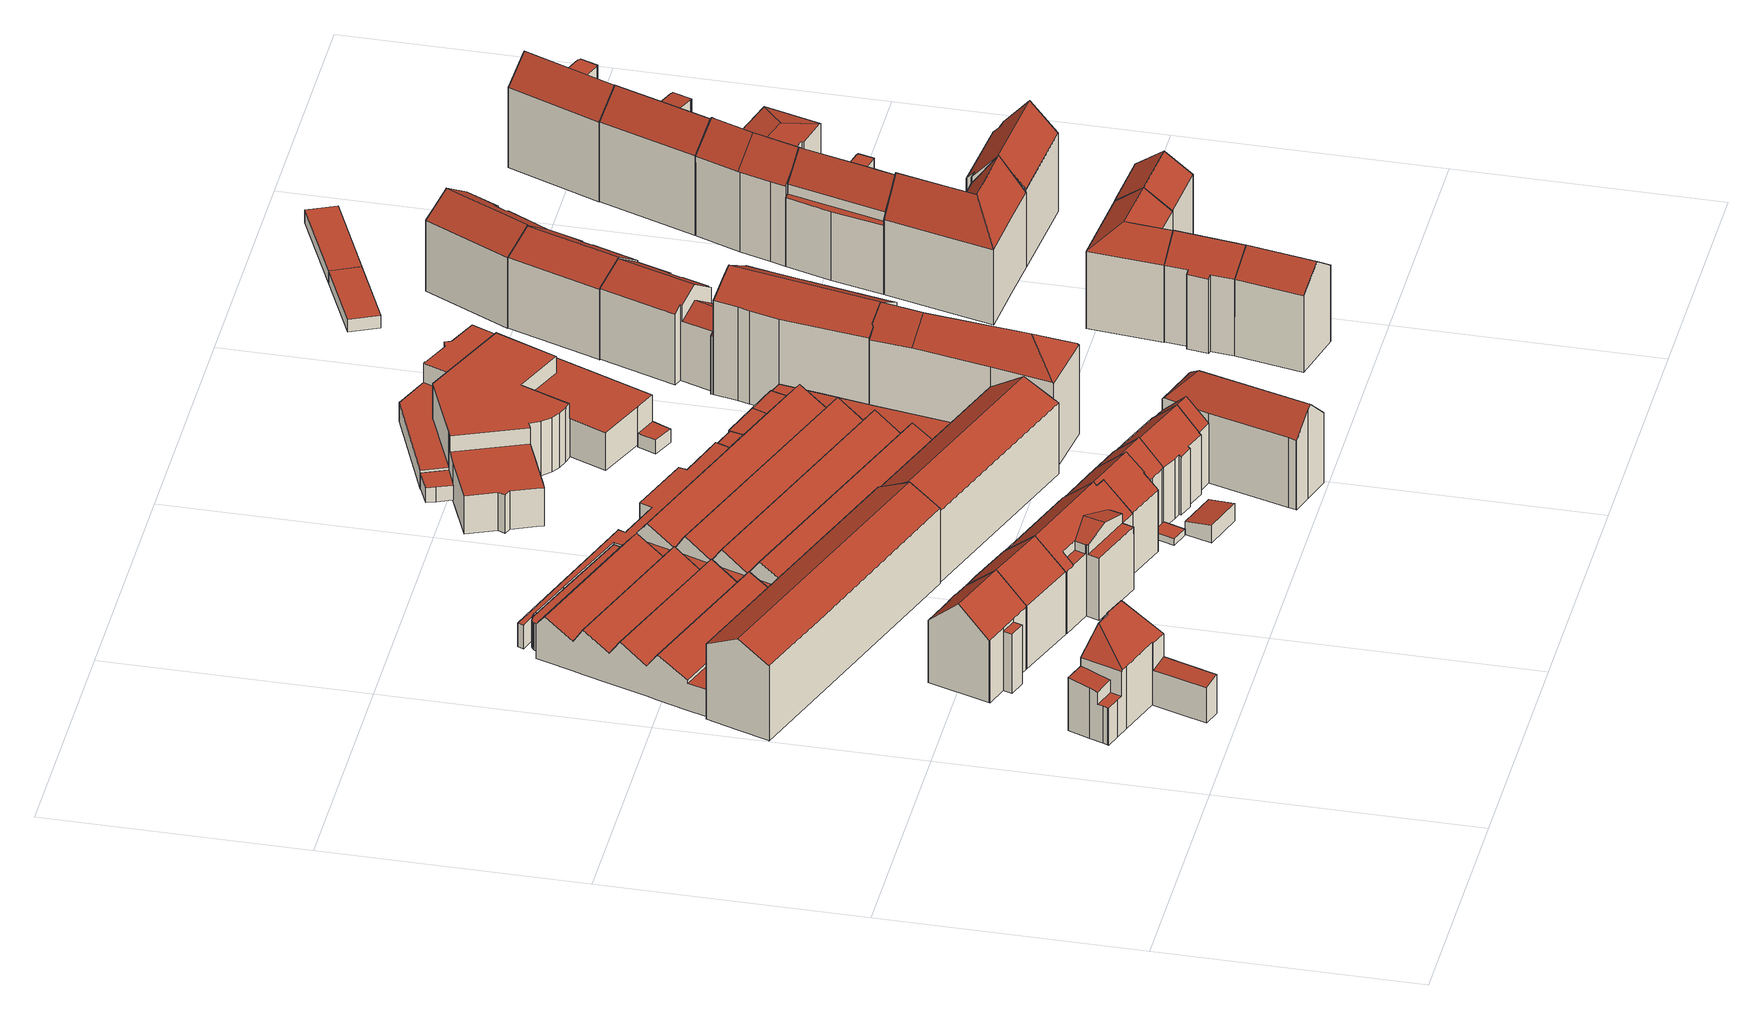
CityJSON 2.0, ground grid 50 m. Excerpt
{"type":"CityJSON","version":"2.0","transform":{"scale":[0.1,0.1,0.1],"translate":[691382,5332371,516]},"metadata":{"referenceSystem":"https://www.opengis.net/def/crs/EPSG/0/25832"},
"CityObjects":{
"building1":{"type":"Building","attributes":{"Gemeindeschluessel":"09162000","HoeheDach":"534.597","HoeheGrund":"517.460","Methode":"2000","NiedrigsteTraufeDesGebaeudes":"524.888","Geometrietyp2DReferenz":"3000","function":"31001_1000","roofType":"2100","measuredHeight":17.14,"storeysAboveGround":4},"geometry":[{"type":"MultiSurface","lod":"2","boundaries":[[[0,1,2,3,4,5]],[[6,7,8,9,5,4]],[[10,11,12,13,14]],[[15,16,17,18]],[[19,20,21,3,2,22,23]],[[0,5,9,24]],[[10,14,7,6,21,20]],[[25,26,27,28]],[[24,9,8,29]],[[18,17,30,31]],[[21,6,4,3]],[[32,33,34,35]],[[25,28,36,37,38,39,40,41,1,0,24,29,42,43,44,15,18,31,45]],[[43,46,47,44]],[[37,36,28,27,35,34,48]],[[46,43,42,13,12]],[[39,38,49,11,10,20,19]],[[39,19,23,40]],[[49,48,34,33,50,30,17,16,47,46,12,11]],[[25,45,50,33,32,26]],[[42,29,8,7,14,13]],[[49,38,37,48]],[[31,30,50,45]],[[40,23,22,41]],[[44,47,16,15]],[[27,26,32,35]],[[41,22,2,1]]],"semantics":{"surfaces":[{"type":"WallSurface"},{"type":"RoofSurface"},{"type":"GroundSurface"}],"values":[0,1,1,0,1,0,0,0,0,0,0,0,2,0,0,0,0,0,1,0,0,0,0,0,0,1,0]}}]},
"building2":{"type":"Building","attributes":{"Gemeindeschluessel":"09162000","HoeheDach":"535.830","HoeheGrund":"517.130","Methode":"2000","NiedrigsteTraufeDesGebaeudes":"529.630","Geometrietyp2DReferenz":"3000","function":"31001_1000","roofType":"3100","measuredHeight":18.7,"storeysAboveGround":4},"geometry":[{"type":"MultiSurface","lod":"2","boundaries":[[[51,52,53,54,55,56,57,58,59,60]],[[61,58,57,62]],[[63,64,65,51,60,66,67,68]],[[67,69,70,71,68]],[[72,53,52,73]],[[74,65,64,75]],[[76,77,66,60,59]],[[69,67,66,77]],[[78,79,80,81]],[[82,56,55,83]],[[84,54,53,72]],[[62,57,56,82]],[[74,73,52,51,65]],[[76,59,58,61]],[[74,75,85,78,81,70,69,77,76,61,62,82,83,84,72,73]],[[86,63,68,71]],[[83,55,54,84]],[[63,86,85,75,64]],[[79,86,71,80]],[[81,80,71,70]],[[85,86,79,78]]],"semantics":{"surfaces":[{"type":"RoofSurface"},{"type":"WallSurface"},{"type":"GroundSurface"}],"values":[0,1,0,1,1,1,1,1,1,1,1,1,1,1,2,1,1,1,0,1,1]}}]},
"building3":{"type":"Building","attributes":{"Gemeindeschluessel":"09162000","HoeheDach":"536.218","HoeheGrund":"517.050","Methode":"1000","NiedrigsteTraufeDesGebaeudes":"532.803","Geometrietyp2DReferenz":"3000","function":"31001_9998","roofType":"3100","measuredHeight":19.17,"storeysAboveGround":4},"geometry":[{"type":"MultiSurface","lod":"2","boundaries":[[[87,88,89,90]],[[91,89,88,92]],[[93,94,95,96,97,98,91,92]],[[99,100,90,89,91,98,97,96]],[[101,102,87,90,100,99]],[[102,94,93,92,88,87]],[[95,94,102,101,99,96]]],"semantics":{"surfaces":[{"type":"RoofSurface"},{"type":"WallSurface"},{"type":"GroundSurface"}],"values":[0,1,2,1,0,1,1]}}]},
"building4":{"type":"Building","attributes":{"Gemeindeschluessel":"09162000","HoeheDach":"535.800","HoeheGrund":"517.122","Methode":"2000","NiedrigsteTraufeDesGebaeudes":"530.258","Geometrietyp2DReferenz":"3000","function":"31001_1000","roofType":"3100","measuredHeight":18.68,"storeysAboveGround":4},"geometry":[{"type":"MultiSurface","lod":"2","boundaries":[[[103,104,105,106]],[[73,107,108,51,109]],[[110,111,65,74]],[[104,112,110,74,107,73,113,114,105]],[[112,115,111,110]],[[74,65,108,107]],[[73,109,116,113]],[[113,116,117,114]],[[111,115,118,51,108,65]],[[112,104,103,118,115]],[[106,117,116,109,51,118,103]],[[106,105,114,117]]],"semantics":{"surfaces":[{"type":"WallSurface"},{"type":"GroundSurface"},{"type":"RoofSurface"}],"values":[0,0,0,1,0,0,0,0,2,0,2,0]}}]},
"building5":{"type":"Building","attributes":{"Gemeindeschluessel":"09162000","HoeheDach":"535.800","HoeheGrund":"517.190","Methode":"2000","NiedrigsteTraufeDesGebaeudes":"530.017","Geometrietyp2DReferenz":"3000","function":"31001_1000","roofType":"3100","measuredHeight":18.61,"storeysAboveGround":5},"geometry":[{"type":"MultiSurface","lod":"2","boundaries":[[[119,120,121,122,123]],[[124,125,126,127,128,129]],[[130,118,131,132,133,134,135,122,136,137,138,139,140,141,142,143]],[[120,137,136,121]],[[144,145,131,118,146]],[[139,147,140]],[[135,123,122]],[[148,149,150,151,119,123,135,134]],[[125,152,141,140,147,126]],[[153,154,152,125,124,155,156,149,148,157,158,145,144,159,160]],[[161,127,126,147,139,138]],[[159,162,163,160]],[[129,128,164,165]],[[121,136,122]],[[153,143,142,154]],[[130,163,162,146,118]],[[119,151,137,120]],[[153,160,163,130,143]],[[149,156,165,164,166,150]],[[158,132,131,145]],[[161,138,137,151,150,166]],[[164,128,127,161,166]],[[157,133,132,158]],[[154,142,141,152]],[[129,165,156,155,124]],[[144,146,162,159]],[[148,134,133,157]]],"semantics":{"surfaces":[{"type":"RoofSurface"},{"type":"WallSurface"},{"type":"GroundSurface"}],"values":[0,1,0,1,1,1,1,1,1,2,0,1,0,1,1,0,1,1,1,1,0,1,1,1,1,1,1]}}]},
"building6":{"type":"Building","attributes":{"Gemeindeschluessel":"09162000","HoeheDach":"527.050","HoeheGrund":"517.470","Methode":"2000","NiedrigsteTraufeDesGebaeudes":"523.190","Geometrietyp2DReferenz":"3000","function":"31001_9998","roofType":"1000","measuredHeight":9.58,"storeysAboveGround":1},"geometry":[{"type":"MultiSurface","lod":"2","boundaries":[[[167,168,169,170]],[[171,172,173,174]],[[175,176,177,178]],[[179,180,181,182,183]],[[184,185,186,187,188,189]],[[172,190,191,173]],[[192,193,194,195]],[[196,197,198,199,200,201,202,203,204,205]],[[206,207,208,209,210,200,199]],[[211,212,213,214]],[[190,215,216,191]],[[217,218,219,220,185,184,189,221,222,223,224,225,226,227,228,229,230,231,232,233,234,235,192,195,236,237,238,239,240,241,242,243,244,245,246,208,207,206,247,248,249,250,167,170]],[[234,251,252,235]],[[241,240,239,253,254,255,256]],[[257,258,259,260,261,262,263,264,265,266,267,176,175,268,212,211,269,270]],[[174,173,191,216,271,272,183,182,181,205,204,203,273,274,275,276,277,278,279,280,281,282,283,284]],[[285,286,287,288,289,214,213,290,178,177,291,230,229,228,227,226,225,224,223,222,221]],[[235,252,193,192]],[[292,293,168,167,250,249]],[[294,295,255,254]],[[296,295,294,297,233,232,231]],[[202,201,298,299,246,245,244]],[[185,220,219,300,301,186]],[[302,171,174,284]],[[219,218,217,170,169,303,304,300]],[[269,211,214,289]],[[305,179,183,272]],[[230,291,296,231]],[[215,305,272,271,216]],[[189,188,285,221]],[[195,194,306,236]],[[176,267,256,255,295,296,291,177]],[[268,175,178,290]],[[238,307,253,239]],[[246,299,209,208]],[[197,308,292,249,248,247,198]],[[236,306,309,237]],[[257,270,288,287]],[[270,269,289,288]],[[298,201,200,210]],[[206,199,198,247]],[[237,309,307,238]],[[171,302,310,311,312,313,314,315,316,308,197,196,180,179,305,215,190,172]],[[180,196,205,181]],[[267,266,273,203,202,244,243,242,241,256]],[[212,268,290,213]],[[233,297,251,234]],[[188,187,186,301,300,304,303,169,168,293,292,308,316,315,314,313,312,311,310,302,284,283,282,281,280,279,278,277,276,275,274,273,266,265,264,263,262,261,260,259,258,286,285]],[[258,257,287,286]],[[210,209,299,298]],[[254,253,307,309,306,194,193,252,251,297,294]]],"semantics":{"surfaces":[{"type":"WallSurface"},{"type":"RoofSurface"},{"type":"GroundSurface"}],"values":[0,1,1,1,0,1,0,1,0,1,1,2,0,0,0,0,0,0,0,0,0,0,0,0,0,1,1,0,1,0,0,1,1,0,0,0,0,1,1,0,0,0,0,1,0,1,0,1,0,1,1]}}]},
"building7":{"type":"Building","attributes":{"Gemeindeschluessel":"09162000","HoeheDach":"523.565","HoeheGrund":"518.590","Methode":"1000","NiedrigsteTraufeDesGebaeudes":"523.565","Geometrietyp2DReferenz":"3000","function":"51009_1610","roofType":"1000","measuredHeight":4.97},"geometry":[{"type":"MultiSurface","lod":"2","boundaries":[[[317,318,319,320]],[[321,322,323,324]],[[325,326,327,328,329,330]],[[327,326,322,321]],[[331,332,333,334]],[[335,336,337,338]],[[334,333,330,329]],[[339,340,341,342]],[[343,344,345,346]],[[347,348,349,350,351,352]],[[353,354,344,343]],[[342,341,355,356]],[[357,358,359,360,347,352]],[[350,349,354,353]],[[361,362,363,364]],[[338,337,362,361]],[[358,365,320,319,366,359]],[[356,355,332,331]],[[364,363,340,339]],[[365,358,357,352,351,350,353,343,346,335,338,361,364,339,342,356,331,334,329,328,327,321,324,317,320]],[[324,323,318,317]],[[337,336,345,344,354,349,348,347,360,359,366,319,318,323,322,326,325,330,333,332,355,341,340,363,362]],[[346,345,336,335]]],"semantics":{"surfaces":[{"type":"WallSurface"},{"type":"GroundSurface"},{"type":"RoofSurface"}],"values":[0,0,0,0,0,0,0,0,0,0,0,0,0,0,0,0,0,0,0,1,0,2,0]}}]},
"building8":{"type":"Building","attributes":{"Gemeindeschluessel":"09162000","HoeheDach":"535.835","HoeheGrund":"517.200","Methode":"2000","NiedrigsteTraufeDesGebaeudes":"529.980","Geometrietyp2DReferenz":"3000","function":"31001_1000","roofType":"3100","measuredHeight":18.64,"storeysAboveGround":5},"geometry":[{"type":"MultiSurface","lod":"2","boundaries":[[[367,368,369,370,371,372,373,374]],[[375,376,377,372,371]],[[378,370,369,379]],[[372,377,380,381,382,373]],[[383,384,385,386,130,387,388,389]],[[375,378,379,390,391,392,152,154,153,160,393,394,376]],[[391,384,383,392]],[[393,381,380,394]],[[382,395,130,386,374]],[[152,389,388,154]],[[393,160,395,382,381]],[[382,374,373]],[[154,388,387,153]],[[392,383,389,152]],[[379,369,368,390]],[[391,390,368,367,385,384]],[[160,153,387,130,395]],[[367,374,386,385]],[[375,371,370,378]],[[394,380,377,376]]],"semantics":{"surfaces":[{"type":"RoofSurface"},{"type":"WallSurface"},{"type":"GroundSurface"}],"values":[0,1,1,0,0,2,1,1,0,1,1,1,1,1,1,1,1,1,1,1]}}]},
"building9":{"type":"Building","attributes":{"Gemeindeschluessel":"09162000","HoeheDach":"518.565","HoeheGrund":"517.292","Methode":"2000","NiedrigsteTraufeDesGebaeudes":"518.565","Geometrietyp2DReferenz":"3000","function":"51009_1610","roofType":"1000","measuredHeight":1.27},"geometry":[{"type":"MultiSurface","lod":"2","boundaries":[[[396,397,398,399]],[[400,401,402,403]],[[399,398,404,405]],[[405,404,401,400]],[[402,401,404,398,397]],[[403,402,397,396]],[[396,399,405,400,403]]],"semantics":{"surfaces":[{"type":"WallSurface"},{"type":"RoofSurface"},{"type":"GroundSurface"}],"values":[0,0,0,0,1,0,2]}}]},
"building10":{"type":"Building","attributes":{"Gemeindeschluessel":"09162000","HoeheDach":"521.097","HoeheGrund":"517.430","Methode":"1000","NiedrigsteTraufeDesGebaeudes":"520.151","Geometrietyp2DReferenz":"3000","function":"31001_2000","roofType":"2100","measuredHeight":3.67},"geometry":[{"type":"MultiSurface","lod":"2","boundaries":[[[406,407,408,409]],[[410,411,409,408]],[[410,408,407,412]],[[411,410,412,413]],[[413,412,407,406]],[[409,411,413,406]]],"semantics":{"surfaces":[{"type":"WallSurface"},{"type":"RoofSurface"},{"type":"GroundSurface"}],"values":[0,0,1,0,0,2]}}]},
"building11":{"type":"Building","attributes":{"Gemeindeschluessel":"09162000","HoeheDach":"536.300","HoeheGrund":"517.245","Methode":"2000","NiedrigsteTraufeDesGebaeudes":"532.331","Geometrietyp2DReferenz":"3000","function":"31001_9998","roofType":"3100","measuredHeight":19.05,"storeysAboveGround":4},"geometry":[{"type":"MultiSurface","lod":"2","boundaries":[[[414,415,416,417]],[[418,419,417,416,420]],[[421,419,418,422]],[[423,424,414,417,419,421]],[[422,418,420,425]],[[425,420,416,415,426]],[[425,426,424,423,421,422]],[[426,415,414,424]]],"semantics":{"surfaces":[{"type":"RoofSurface"},{"type":"WallSurface"},{"type":"GroundSurface"}],"values":[0,0,1,1,1,1,2,1]}}]},
"building12":{"type":"Building","attributes":{"Gemeindeschluessel":"09162000","HoeheDach":"534.387","HoeheGrund":"517.210","Methode":"2000","NiedrigsteTraufeDesGebaeudes":"529.377","Geometrietyp2DReferenz":"3000","function":"31001_1000","roofType":"3100","measuredHeight":17.18,"storeysAboveGround":4},"geometry":[{"type":"MultiSurface","lod":"2","boundaries":[[[427,428,429,375]],[[430,431,432,433]],[[434,435,436,437]],[[438,439,440,441]],[[442,440,439,443,444]],[[445,446,431,430]],[[376,375,429,444,443]],[[446,445,437,436]],[[433,432,428,427]],[[447,448,435,434]],[[447,434,437,445,430,433,427,375,376,438,441]],[[376,443,439,438]],[[446,436,435,448,442,444,429,428,432,431]],[[447,441,440,442,448]]],"semantics":{"surfaces":[{"type":"WallSurface"},{"type":"RoofSurface"},{"type":"GroundSurface"}],"values":[0,0,0,0,1,0,0,0,0,0,2,0,1,0]}}]},
"building13":{"type":"Building","attributes":{"Gemeindeschluessel":"09162000","HoeheDach":"534.300","HoeheGrund":"517.371","Methode":"2000","NiedrigsteTraufeDesGebaeudes":"529.553","Geometrietyp2DReferenz":"3000","function":"31001_9998","roofType":"3100","measuredHeight":16.93,"storeysAboveGround":4},"geometry":[{"type":"MultiSurface","lod":"2","boundaries":[[[449,450,451,452]],[[452,453,454,455,456,457,458,449]],[[452,451,459,460,453]],[[461,462,463,464,465,460,459]],[[450,466,461,459,451]],[[457,462,461,466,458]],[[455,464,463,456]],[[458,466,450,449]],[[454,465,464,455]],[[456,463,462,457]],[[453,460,465,454]]],"semantics":{"surfaces":[{"type":"WallSurface"},{"type":"GroundSurface"},{"type":"RoofSurface"}],"values":[0,1,0,2,2,0,0,0,0,0,0]}}]},
"building14":{"type":"Building","attributes":{"Gemeindeschluessel":"09162000","HoeheDach":"536.930","HoeheGrund":"517.429","Methode":"2000","NiedrigsteTraufeDesGebaeudes":"532.041","Geometrietyp2DReferenz":"3000","function":"31001_9998","roofType":"3200","measuredHeight":19.5,"storeysAboveGround":5},"geometry":[{"type":"MultiSurface","lod":"2","boundaries":[[[467,468,469,470]],[[471,472,473,474]],[[455,456,475,476,477]],[[478,479,480,449]],[[458,481,482,457]],[[470,469,483,484]],[[485,484,483,486,487]],[[457,482,475,456]],[[488,489,479,478]],[[490,467,470,484,485,491,488,478,449,458,457,456,455,471,474]],[[485,487,492,491]],[[490,474,473,493,494]],[[495,493,473,472,477,476]],[[483,469,468,494,493,495,486]],[[449,480,481,458]],[[490,494,468,467]],[[487,486,495,476,475,482,481,480,479,489,492]],[[491,492,489,488]],[[455,477,472,471]]],"semantics":{"surfaces":[{"type":"WallSurface"},{"type":"GroundSurface"},{"type":"RoofSurface"}],"values":[0,0,0,0,0,0,0,0,0,1,0,0,2,2,0,0,2,0,0]}}]},
"building15":{"type":"Building","attributes":{"Gemeindeschluessel":"09162000","HoeheDach":"521.832","HoeheGrund":"518.670","Methode":"1000","NiedrigsteTraufeDesGebaeudes":"521.832","Geometrietyp2DReferenz":"3000","function":"51009_1610","roofType":"1000","measuredHeight":3.16},"geometry":[{"type":"MultiSurface","lod":"2","boundaries":[[[496,497,498,499,500]],[[501,497,496,502]],[[502,496,500,503]],[[504,499,498,505]],[[505,498,497,501]],[[503,504,505,501,502]],[[503,500,499,504]]],"semantics":{"surfaces":[{"type":"RoofSurface"},{"type":"WallSurface"},{"type":"GroundSurface"}],"values":[0,1,1,1,1,2,1]}}]},
"building16":{"type":"Building","attributes":{"Gemeindeschluessel":"09162000","HoeheDach":"523.498","HoeheGrund":"517.980","Methode":"1000","NiedrigsteTraufeDesGebaeudes":"523.498","Geometrietyp2DReferenz":"3000","function":"51009_1610","roofType":"1000","measuredHeight":5.52},"geometry":[{"type":"MultiSurface","lod":"2","boundaries":[[[506,507,508,509]],[[508,510,209,511,512,509]],[[513,514,515,516,517,518]],[[506,509,512,511,517,516,515]],[[507,514,513,518,209,510,508]],[[511,209,518,517]],[[515,514,507,506]]],"semantics":{"surfaces":[{"type":"WallSurface"},{"type":"GroundSurface"},{"type":"RoofSurface"}],"values":[0,0,0,1,2,0,0]}}]},
"building17":{"type":"Building","attributes":{"Gemeindeschluessel":"09162000","HoeheDach":"529.910","HoeheGrund":"518.400","Methode":"2000","NiedrigsteTraufeDesGebaeudes":"522.300","Geometrietyp2DReferenz":"3000","function":"31001_2000","roofType":"1000","measuredHeight":11.51,"storeysAboveGround":3},"geometry":[{"type":"MultiSurface","lod":"2","boundaries":[[[519,520,521,522,523,524,525,526,527,528,529,530,531,532,533,534,535,536,537]],[[538,539,540,541]],[[542,543,544,545,546,547,548]],[[549,550,551,552]],[[553,554,555,556,557,558]],[[559,527,526,560]],[[561,530,529,562]],[[563,564,531,530,561,565,566]],[[567,520,519,568]],[[569,525,524,570]],[[554,571,572,552,551,573,574,575,555]],[[576,577,542,548]],[[567,578,579,580,523,522,521,520]],[[532,581,582,533]],[[583,584,550,549]],[[568,519,537,585]],[[586,587,588,589]],[[579,578,567,568,585,590,591,586,589,592,583,549,552,572,571,554,553,558,593,594,576,548,547,546,538,541,595,596,597,559,560,569,570,580]],[[598,599,557,556,555,575,574,543,542,577]],[[574,573,544,543]],[[593,599,598,594]],[[558,557,599,593]],[[591,590,536,535,600,587,586]],[[535,534,533,582,601,600]],[[570,524,523,580]],[[602,545,566,565]],[[594,598,577,576]],[[560,526,525,569]],[[585,537,536,590]],[[531,564,581,532]],[[602,565,561,562,603,540,539]],[[597,528,527,559]],[[592,589,588,604,584,583]],[[573,551,550,584,604,588,587,600,601,582,581,564,563,566,545,544]],[[546,545,602,539,538]],[[603,562,529,528,597,596,595,541,540]]],"semantics":{"surfaces":[{"type":"RoofSurface"},{"type":"WallSurface"},{"type":"GroundSurface"}],"values":[0,1,1,1,1,1,1,1,1,1,1,1,1,1,1,1,1,2,0,1,1,1,1,1,1,1,1,1,1,1,0,1,1,0,1,1]}}]},
"building18":{"type":"Building","attributes":{"Gemeindeschluessel":"09162000","HoeheDach":"541.200","HoeheGrund":"517.321","Methode":"2000","NiedrigsteTraufeDesGebaeudes":"536.139","Geometrietyp2DReferenz":"3000","function":"31001_9998","roofType":"3200","measuredHeight":23.88,"storeysAboveGround":5},"geometry":[{"type":"MultiSurface","lod":"2","boundaries":[[[605,606,607,608,609,610]],[[611,612,613,614]],[[615,616,617,610,609]],[[618,614,613,619,617,616]],[[611,620,621,622,612]],[[623,624,625,626,606,605]],[[622,621,623,605,627]],[[615,609,608,628]],[[619,627,605,610,617]],[[629,626,625,630]],[[630,625,624,631]],[[620,611,614,618,616,615,628,632,629,630,631]],[[628,608,607,632]],[[620,631,624,623,621]],[[612,622,627,619,613]],[[629,632,607,606,626]]],"semantics":{"surfaces":[{"type":"RoofSurface"},{"type":"WallSurface"},{"type":"GroundSurface"}],"values":[0,1,1,1,1,0,0,1,0,1,1,2,1,1,0,1]}}]},
"building19":{"type":"Building","attributes":{"Gemeindeschluessel":"09162000","HoeheDach":"520.864","HoeheGrund":"518.030","Methode":"1000","NiedrigsteTraufeDesGebaeudes":"520.864","Geometrietyp2DReferenz":"3000","function":"51009_1610","roofType":"1000","measuredHeight":2.83},"geometry":[{"type":"MultiSurface","lod":"2","boundaries":[[[633,634,635,636]],[[637,638,634,633]],[[634,638,639,640,635]],[[633,636,641,642,637]],[[635,640,639,642,641,636]],[[638,637,642,639]]],"semantics":{"surfaces":[{"type":"WallSurface"},{"type":"RoofSurface"},{"type":"GroundSurface"}],"values":[0,0,1,2,0,0]}}]},
"building20":{"type":"Building","attributes":{"Gemeindeschluessel":"09162000","HoeheDach":"523.487","HoeheGrund":"517.590","Methode":"1000","NiedrigsteTraufeDesGebaeudes":"523.487","Geometrietyp2DReferenz":"3000","function":"31001_9998","roofType":"1000","measuredHeight":5.9},"geometry":[{"type":"MultiSurface","lod":"2","boundaries":[[[643,514,644,645]],[[645,644,646,647]],[[647,646,507,648]],[[648,643,645,647]],[[646,644,514,507]],[[648,507,514,643]]],"semantics":{"surfaces":[{"type":"WallSurface"},{"type":"GroundSurface"},{"type":"RoofSurface"}],"values":[0,0,0,1,2,0]}}]},
"building21":{"type":"Building","attributes":{"Gemeindeschluessel":"09162000","HoeheDach":"540.981","HoeheGrund":"517.260","Methode":"1000","NiedrigsteTraufeDesGebaeudes":"536.750","Geometrietyp2DReferenz":"3000","function":"31001_9998","roofType":"3100","measuredHeight":23.72,"storeysAboveGround":5},"geometry":[{"type":"MultiSurface","lod":"2","boundaries":[[[649,650,651,652,653,654]],[[655,656,657,658]],[[659,660,656,655]],[[651,650,661,662]],[[663,664,665,666,662,661]],[[667,668,669,670,671,615]],[[672,673,674,630,629,675,676,628,615,671,670,659,655,658,653,652,651,662,666,665]],[[626,677,678,679,680,664,663,661,650,649,681]],[[628,676,682,683]],[[670,669,660,659]],[[665,664,680,672]],[[630,677,626,629]],[[658,657,654,653]],[[675,629,626,681,682,676]],[[683,682,681,649,654,657,656,660,669,668,667]],[[674,678,677,630]],[[628,683,667,615]],[[674,673,672,680,679,678]]],"semantics":{"surfaces":[{"type":"WallSurface"},{"type":"GroundSurface"},{"type":"RoofSurface"}],"values":[0,0,0,0,0,0,1,2,0,0,0,0,0,0,2,0,0,0]}}]},
"building22":{"type":"Building","attributes":{"Gemeindeschluessel":"09162000","HoeheDach":"537.696","HoeheGrund":"517.480","Methode":"1000","NiedrigsteTraufeDesGebaeudes":"533.721","Geometrietyp2DReferenz":"3000","function":"31001_9998","roofType":"3100","measuredHeight":20.22,"storeysAboveGround":5},"geometry":[{"type":"MultiSurface","lod":"2","boundaries":[[[684,685,686,687]],[[688,689,690,691]],[[689,688,692,693]],[[694,695,686,685]],[[695,693,692,687,686]],[[684,691,690,694,685]],[[688,691,684,687,692]],[[694,690,689,693,695]]],"semantics":{"surfaces":[{"type":"WallSurface"},{"type":"RoofSurface"},{"type":"GroundSurface"}],"values":[0,0,0,1,0,0,2,1]}}]},
"building23":{"type":"Building","attributes":{"Gemeindeschluessel":"09162000","HoeheDach":"535.739","HoeheGrund":"517.280","Methode":"2000","NiedrigsteTraufeDesGebaeudes":"529.026","Geometrietyp2DReferenz":"3000","function":"31001_1000","roofType":"3100","measuredHeight":18.46,"storeysAboveGround":5},"geometry":[{"type":"MultiSurface","lod":"2","boundaries":[[[696,697,698,699,700,701,702,662,703,651,704,653,658,705,706,707,708,709,710,711,712,713,714]],[[709,715,716,710]],[[717,718,719,720,721,722]],[[711,723,724,712]],[[725,726,714,713,712,724]],[[696,727,728,697]],[[715,721,720,725,724,723,716]],[[710,716,723,711]],[[729,730,731,718,717,732,733]],[[699,734,735,700]],[[736,737,722,721,715,709,708,707,706]],[[714,726,727,696]],[[738,733,732,717,722,737,736,739,740]],[[703,662,731,730,729,651]],[[698,741,734,699]],[[719,742,735,734,741,728,727,726,725,720]],[[705,739,736,706]],[[700,735,742,701]],[[658,740,739,705]],[[718,731,662,702,701,742,719]],[[697,728,741,698]],[[653,738,740,658]],[[704,651,729,733,738,653]]],"semantics":{"surfaces":[{"type":"GroundSurface"},{"type":"WallSurface"},{"type":"RoofSurface"}],"values":[0,1,1,1,1,1,2,1,2,1,1,1,2,1,1,2,1,1,1,1,1,1,1]}}]},
"building24":{"type":"Building","attributes":{"Gemeindeschluessel":"09162000","HoeheDach":"537.657","HoeheGrund":"517.470","Methode":"2000","NiedrigsteTraufeDesGebaeudes":"533.162","Geometrietyp2DReferenz":"3000","function":"31001_9998","roofType":"3100","measuredHeight":20.19,"storeysAboveGround":5},"geometry":[{"type":"MultiSurface","lod":"2","boundaries":[[[743,744,745,746]],[[747,748,749,750]],[[744,743,750,749]],[[687,686,751,752]],[[753,754,755,756]],[[748,747,752,751]],[[754,692,687,752,747,750,743,746,757,755]],[[757,758,756,755]],[[748,751,686,759,760,745,744,749]],[[759,686,687,692,693]],[[757,746,745,760,758]],[[754,753,693,692]],[[753,756,758,760,759,693]]],"semantics":{"surfaces":[{"type":"WallSurface"},{"type":"GroundSurface"},{"type":"RoofSurface"}],"values":[0,0,0,0,0,0,1,0,2,0,0,0,2]}}]},
"building25":{"type":"Building","attributes":{"Gemeindeschluessel":"09162000","HoeheDach":"537.664","HoeheGrund":"517.400","Methode":"1000","NiedrigsteTraufeDesGebaeudes":"533.608","Geometrietyp2DReferenz":"3000","function":"31001_9998","roofType":"3100","measuredHeight":20.26,"storeysAboveGround":5},"geometry":[{"type":"MultiSurface","lod":"2","boundaries":[[[761,762,763,764,765]],[[761,765,766,767]],[[763,762,768,769]],[[769,768,770,745]],[[769,745,771,772]],[[773,774,772,771]],[[761,767,775,770,768,762]],[[775,767,766,774,773]],[[772,764,763,769]],[[772,774,766,765,764]],[[773,771,745,770,775]]],"semantics":{"surfaces":[{"type":"WallSurface"},{"type":"RoofSurface"},{"type":"GroundSurface"}],"values":[0,0,0,0,1,1,2,0,1,1,0]}}]},
"building26":{"type":"Building","attributes":{"Gemeindeschluessel":"09162000","HoeheDach":"535.738","HoeheGrund":"517.150","Methode":"1000","NiedrigsteTraufeDesGebaeudes":"531.922","Geometrietyp2DReferenz":"3000","function":"31001_1000","roofType":"3100","measuredHeight":18.59,"storeysAboveGround":5},"geometry":[{"type":"MultiSurface","lod":"2","boundaries":[[[776,777,778,779,780,781,782,783,784,785,786,787,788,789]],[[790,791,792,793,794,795,796,797,798,799]],[[780,791,790,781]],[[796,789,788,797]],[[779,792,791,780]],[[777,794,793,778]],[[800,801,802,786,785,784]],[[782,781,790,799,803,783]],[[778,793,792,779]],[[783,803,800,784]],[[798,797,788,787,786,802]],[[777,776,789,796,795,794]],[[803,799,798,802,801,800]]],"semantics":{"surfaces":[{"type":"GroundSurface"},{"type":"RoofSurface"},{"type":"WallSurface"}],"values":[0,1,2,2,2,2,2,2,2,2,2,2,1]}}]},
"building27":{"type":"Building","attributes":{"Gemeindeschluessel":"09162000","HoeheDach":"539.813","HoeheGrund":"517.050","Methode":"1000","NiedrigsteTraufeDesGebaeudes":"530.790","Geometrietyp2DReferenz":"3000","function":"31001_1000","roofType":"3100","measuredHeight":22.76,"storeysAboveGround":4},"geometry":[{"type":"MultiSurface","lod":"2","boundaries":[[[804,805,806,807,808,809,810,811,812,813]],[[814,808,807,815]],[[811,810,816,817,818,819]],[[809,808,814,820,816,810]],[[821,822,823,824,825,826]],[[813,812,811,819,827,825]],[[828,822,821,826,829,818,817,816,820,814,815,830,831,832,833,834]],[[825,827,819,818,829,826]],[[835,836,834,833,832,804]],[[832,831,805,804]],[[823,822,828,834,836,837]],[[830,815,807,806,805,831]],[[838,837,836,835,804,813]],[[824,823,837,838,813,825]]],"semantics":{"surfaces":[{"type":"RoofSurface"},{"type":"WallSurface"},{"type":"GroundSurface"}],"values":[0,1,1,1,1,0,2,1,1,1,1,1,0,0]}}]},
"building28":{"type":"Building","attributes":{"Gemeindeschluessel":"09162000","HoeheDach":"519.799","HoeheGrund":"517.080","Methode":"1000","NiedrigsteTraufeDesGebaeudes":"519.799","Geometrietyp2DReferenz":"3000","function":"31001_2000","roofType":"1000","measuredHeight":2.72},"geometry":[{"type":"MultiSurface","lod":"2","boundaries":[[[839,840,841,842]],[[841,840,843,844]],[[845,844,843,846]],[[845,846,839,842]],[[846,843,840,839]],[[842,841,844,845]]],"semantics":{"surfaces":[{"type":"WallSurface"},{"type":"RoofSurface"},{"type":"GroundSurface"}],"values":[0,1,0,2,0,0]}}]},
"building29":{"type":"Building","attributes":{"Gemeindeschluessel":"09162000","HoeheDach":"537.735","HoeheGrund":"517.420","Methode":"1000","NiedrigsteTraufeDesGebaeudes":"533.773","Geometrietyp2DReferenz":"3000","function":"31001_9998","roofType":"3100","measuredHeight":20.32,"storeysAboveGround":5},"geometry":[{"type":"MultiSurface","lod":"2","boundaries":[[[761,847,764,848,762]],[[849,850,848,764]],[[762,848,850,851]],[[761,762,851,852]],[[851,850,849,853,852]],[[852,853,847,761]],[[853,849,764,847]]],"semantics":{"surfaces":[{"type":"WallSurface"},{"type":"RoofSurface"},{"type":"GroundSurface"}],"values":[0,1,0,2,0,0,1]}}]},
"building30":{"type":"Building","attributes":{"Gemeindeschluessel":"09162000","HoeheDach":"535.806","HoeheGrund":"517.040","Methode":"1000","NiedrigsteTraufeDesGebaeudes":"531.902","Geometrietyp2DReferenz":"3000","function":"31001_1000","roofType":"3100","measuredHeight":18.77,"storeysAboveGround":5},"geometry":[{"type":"MultiSurface","lod":"2","boundaries":[[[797,796,854,855,856,857,858,859,860]],[[861,796,797,862]],[[863,856,855,864]],[[865,857,856,863]],[[864,855,854,866]],[[867,868,869,870,871,872]],[[865,863,864,866,861,862,873,874,875,871,870,869,876]],[[873,862,797,860,877,874]],[[877,878,872,871,875,874]],[[876,858,857,865]],[[860,859,868,867,872,878,877]],[[859,858,876,869,868]],[[866,854,796,861]]],"semantics":{"surfaces":[{"type":"RoofSurface"},{"type":"WallSurface"},{"type":"GroundSurface"}],"values":[0,1,1,1,1,1,2,1,1,1,0,1,1]}}]},
"building31":{"type":"Building","attributes":{"Gemeindeschluessel":"09162000","HoeheDach":"539.410","HoeheGrund":"517.008","Methode":"2000","NiedrigsteTraufeDesGebaeudes":"531.462","Geometrietyp2DReferenz":"3000","function":"31001_1000","roofType":"3100","measuredHeight":22.4,"storeysAboveGround":4},"geometry":[{"type":"MultiSurface","lod":"2","boundaries":[[[879,880,881]],[[882,883,879,881,884]],[[885,886,887,888,889]],[[890,880,879,891]],[[892,893,894,895,896,897]],[[898,899,900,901]],[[816,902,903,904,905,883,882]],[[903,889,888,890]],[[906,907,908,909]],[[910,911,912,913,914,915,916]],[[917,918,907,906]],[[818,816,882,884,919,920,921]],[[922,896,895,901,900]],[[888,887,880,890]],[[902,909,908,885,889,903]],[[893,910,916,899,898,894]],[[904,891,905]],[[920,913,912,923,921]],[[818,921,923,924]],[[892,897,918,917]],[[885,908,907,918,897,896,922,886]],[[924,923,912,911]],[[892,917,906,909,902,816,818,924,911,910,893]],[[895,894,898,901]],[[915,914,919,884,881]],[[904,903,890,891]],[[920,919,914,913]],[[891,879,883,905]],[[915,881,880,887,886,922,900,899,916]]],"semantics":{"surfaces":[{"type":"RoofSurface"},{"type":"WallSurface"},{"type":"GroundSurface"}],"values":[0,0,1,1,1,1,1,0,1,1,1,1,1,1,1,1,0,0,1,1,0,1,2,0,0,0,1,1,0]}}]},
"building32":{"type":"Building","attributes":{"Gemeindeschluessel":"09162000","HoeheDach":"539.493","HoeheGrund":"517.050","Methode":"2000","NiedrigsteTraufeDesGebaeudes":"532.409","Geometrietyp2DReferenz":"3000","function":"31001_1000","roofType":"3100","measuredHeight":22.44,"storeysAboveGround":4},"geometry":[{"type":"MultiSurface","lod":"2","boundaries":[[[925,926,822,927,834,928,929,930,931,932,933,934]],[[834,935,936,928]],[[937,926,925,934,938,939]],[[933,940,938,934]],[[941,942,935,834,927,822]],[[937,939,942,941]],[[926,937,941,822]],[[930,943,944,931]],[[933,932,931,944,945,940]],[[936,946,943,930,929,928]],[[939,938,940,945,944,943,946,936,935,942]]],"semantics":{"surfaces":[{"type":"GroundSurface"},{"type":"WallSurface"},{"type":"RoofSurface"}],"values":[0,1,1,1,1,2,1,1,1,1,2]}}]},
"building33":{"type":"Building","attributes":{"Gemeindeschluessel":"09162000","HoeheDach":"519.766","HoeheGrund":"517.100","Methode":"1000","NiedrigsteTraufeDesGebaeudes":"519.766","Geometrietyp2DReferenz":"3000","function":"31001_2000","roofType":"1000","measuredHeight":2.67},"geometry":[{"type":"MultiSurface","lod":"2","boundaries":[[[839,840,843,846]],[[840,947,948,843]],[[947,949,950,948]],[[839,846,950,949]],[[843,948,950,846]],[[839,949,947,840]]],"semantics":{"surfaces":[{"type":"WallSurface"},{"type":"RoofSurface"},{"type":"GroundSurface"}],"values":[0,1,0,2,0,0]}}]},
"building34":{"type":"Building","attributes":{"Gemeindeschluessel":"09162000","HoeheDach":"539.000","HoeheGrund":"517.051","Methode":"2000","NiedrigsteTraufeDesGebaeudes":"521.410","Geometrietyp2DReferenz":"3000","function":"31001_1000","roofType":"3200","measuredHeight":21.95,"storeysAboveGround":4},"geometry":[{"type":"MultiSurface","lod":"2","boundaries":[[[893,951,952,910]],[[953,954,955,956,957]],[[956,955,958,959]],[[960,961,962,963,964]],[[959,965,966,967,968,969,957,956]],[[911,970,971,972]],[[973,974,952,951,975,976,966,965]],[[977,978,979,980]],[[979,978,981,964,963,973,965,982]],[[976,967,966]],[[968,983,984,969]],[[985,986,980,979,982]],[[987,975,951,893]],[[963,962,988,973]],[[953,957,969,984]],[[911,910,952,974,970]],[[959,958,985,982,965]],[[960,964,981,989]],[[972,971,990,991]],[[954,992,993,986,985,958,955]],[[992,989,981,978,977,993]],[[954,953,984,983,987,893,910,911,972,991,961,960,989,992]],[[987,983,968,967,976,975]],[[961,991,990,988,962]],[[986,993,977,980]],[[973,988,990,971,970,974]]],"semantics":{"surfaces":[{"type":"WallSurface"},{"type":"RoofSurface"},{"type":"GroundSurface"}],"values":[0,0,1,0,1,0,1,0,1,0,0,0,0,1,0,0,1,0,0,0,0,2,0,0,1,1]}}]},
"building35":{"type":"Building","attributes":{"Gemeindeschluessel":"09162000","HoeheDach":"538.900","HoeheGrund":"517.003","Methode":"2000","NiedrigsteTraufeDesGebaeudes":"532.940","Geometrietyp2DReferenz":"3000","function":"31001_1000","roofType":"2100","measuredHeight":21.9,"storeysAboveGround":4},"geometry":[{"type":"MultiSurface","lod":"2","boundaries":[[[994,995,996,997,998,999,1000,1001]],[[960,989,1002,1003,1004]],[[1000,999,1005]],[[1006,997,996,1007]],[[1008,1003,1002,1009,1001,1000,1005,1010,1011,1012]],[[1013,1014,1010,1005,999,998]],[[1015,1016,961,962]],[[1017,1016,1015,1012,1011]],[[1013,1006,1007,1018,989,960,961,1016,1017,1014]],[[1017,1011,1010,1014]],[[1007,996,995,1018]],[[989,1018,995,994,1009,1002]],[[1004,1003,1008,1019]],[[961,960,1004,1019,962]],[[1009,994,1001]],[[1013,998,997,1006]],[[1015,962,1019,1008,1012]]],"semantics":{"surfaces":[{"type":"RoofSurface"},{"type":"WallSurface"},{"type":"GroundSurface"}],"values":[0,1,1,1,0,1,1,1,2,1,1,1,0,1,1,1,0]}}]},
"building36":{"type":"Building","attributes":{"Gemeindeschluessel":"09162000","HoeheDach":"538.800","HoeheGrund":"516.915","Methode":"2000","NiedrigsteTraufeDesGebaeudes":"533.100","Geometrietyp2DReferenz":"3000","function":"31001_1000","roofType":"3100","measuredHeight":21.89,"storeysAboveGround":4},"geometry":[{"type":"MultiSurface","lod":"2","boundaries":[[[1020,1021,1022,1023]],[[1024,1025,1022,1021,1026,1027,1028,1029]],[[1030,1031,1011,1032,1033]],[[1034,1032,1011,1035,1036,1029,1028,1037,1038,1039]],[[1040,1041,1038,1037,1027,1026]],[[1042,1043,1025,1024,1036,1035]],[[1023,1022,1025,1043]],[[1040,1026,1021,1020]],[[1028,1027,1037]],[[1044,1045,1046,1034,1039]],[[1044,1039,1038,1041]],[[1030,1033,1046,1045]],[[1034,1046,1033,1032]],[[1036,1024,1029]],[[1040,1020,1023,1043,1042,1031,1030,1045,1044,1041]],[[1042,1035,1011,1031]]],"semantics":{"surfaces":[{"type":"WallSurface"},{"type":"RoofSurface"},{"type":"GroundSurface"}],"values":[0,1,0,1,0,0,0,0,0,0,0,0,1,0,2,0]}}]}
},
"vertices":[
[121,241,15],[112,216,15],[112,216,93],[115,226,93],[115,226,119],[121,241,122],[157,212,119],[176,269,128],[144,280,128],[137,283,128],[149,190,146],[150,189,147],[232,249,185],[190,264,156],[176,269,146],[264,241,15],[264,241,186],[308,225,186],[308,225,15],[136,194,93],[149,190,93],[157,212,93],[108,206,93],[107,204,93],[137,283,15],[244,40,15],[244,40,98],[211,51,89],[211,51,15],[144,280,15],[307,223,185],[307,223,15],[279,143,98],[279,143,146],[246,154,146],[246,154,89],[228,101,15],[247,156,15],[163,185,15],[136,194,15],[107,204,15],[108,206,15],[190,264,15],[262,239,15],[262,241,15],[280,145,15],[262,239,185],[262,241,186],[247,156,147],[163,185,147],[280,145,147],
[337,455,198],[358,514,143],[356,515,142],[353,516,143],[331,524,143],[333,529,137],[310,537,137],[308,532,143],[239,556,142],[219,497,198],[308,532,11],[310,537,11],[274,411,143],[314,397,143],[316,396,143],[199,439,144],[199,437,143],[241,422,143],[199,437,11],[241,422,11],[241,422,136],[356,515,11],[358,514,11],[316,396,11],[314,397,11],[239,556,11],[199,439,11],[268,394,11],[268,394,136],[235,405,136],[235,405,11],[333,529,11],[331,524,11],[353,516,11],[274,411,11],[274,411,136],
[568,660,202],[589,721,169],[47,913,169],[25,852,202],[47,913,10],[589,721,10],[568,660,10],[546,601,10],[160,736,10],[3,791,10],[3,792,10],[25,852,10],[3,791,168],[3,792,168],[160,736,168],[546,601,169],
[457,411,198],[457,411,11],[477,471,11],[477,471,143],[336,452,11],[336,452,195],[358,514,144],[436,352,11],[436,352,143],[455,408,11],[362,512,11],[387,504,11],[455,408,195],[362,512,144],[387,504,144],[456,411,198],
[497,329,144],[505,351,144],[467,364,144],[459,344,144],[459,343,144],[597,265,12],[605,288,12],[605,288,163],[605,287,163],[605,287,144],[597,265,144],[642,346,198],[455,408,196],[436,352,144],[436,351,143],[438,350,143],[459,343,143],[467,364,163],[505,351,163],[565,348,178],[614,313,163],[606,288,140],[642,276,140],[661,332,192],[640,340,192],[457,411,12],[455,408,12],[457,411,197],[606,288,163],[438,350,12],[498,329,12],[498,329,163],[497,329,163],[642,276,12],[640,340,12],[661,332,12],[513,294,12],[489,303,12],[436,351,12],[436,352,12],[477,471,12],[663,406,12],[551,306,178],[477,471,142],[663,406,142],[497,325,144],[489,303,144],[497,325,163],
[980,998,15],[980,998,72],[1007,989,72],[1007,989,15],[863,665,78],[883,723,110],[401,894,110],[380,835,78],[425,1069,78],[443,1123,110],[155,1225,110],[136,1171,78],[933,868,110],[940,887,78],[457,1058,78],[452,1042,105],[451,1039,110],[890,614,15],[942,596,15],[942,596,72],[890,614,72],[589,721,72],[589,721,15],[891,745,78],[408,916,78],[199,1258,15],[199,1258,72],[204,1258,72],[204,1258,15],[958,941,110],[967,964,80],[906,985,81],[833,1010,82],[834,1013,78],[789,1029,78],[787,1026,82],[483,1131,85],[477,1115,105],[476,1111,110],[833,1010,15],[834,1013,15],[841,1041,15],[841,1041,75],[834,1013,75],[393,978,110],[400,999,78],[112,1101,78],[105,1081,110],[908,796,110],[426,967,110],[1006,984,15],[995,917,15],[978,821,15],[948,635,15],[47,913,15],[59,949,15],[79,1008,15],[87,1029,15],[105,1081,15],[112,1101,15],[129,1152,15],[136,1171,15],[155,1225,15],[161,1243,15],[179,1238,15],[182,1244,15],[186,1252,15],[190,1255,15],[195,1258,15],[209,1257,15],[214,1255,15],[300,1224,15],[456,1167,15],[450,1149,15],[448,1143,15],[450,1143,15],[483,1131,15],[787,1026,15],[789,1029,15],[799,1055,15],[906,985,15],[967,964,15],[969,964,15],[978,993,15],[190,1255,72],[195,1258,72],[456,1167,72],[450,1149,72],[450,1149,78],[448,1143,85],[348,847,78],[348,847,72],[368,905,72],[376,927,72],[393,978,72],[400,999,72],[418,1050,72],[425,1069,72],[443,1123,72],[450,1143,72],[450,1143,85],[418,1050,110],[376,927,78],[368,905,110],[431,982,86],[433,987,78],[483,1131,72],[477,1115,72],[476,1111,72],[457,1058,72],[452,1042,72],[451,1039,72],[433,987,72],[431,982,72],[426,967,72],[408,916,72],[401,894,72],[380,835,72],[47,913,72],[59,949,72],[59,949,78],[79,1008,110],[87,1029,78],[129,1152,110],[161,1243,87],[969,964,72],[978,993,72],[182,1244,72],[182,1244,78],[179,1238,86],[186,1252,72],[789,1029,75],[799,1055,75],[978,821,72],[948,635,72],[863,665,72],[1006,984,72],[995,917,72],[916,817,78],[209,1257,72],[300,1224,72],[967,964,72],[214,1255,72],[883,723,72],[891,745,72],[908,796,72],[916,817,72],[933,868,72],[940,887,72],[958,941,72],
[706,1089,26],[706,1089,76],[800,1058,76],[800,1058,26],[587,1149,26],[587,1149,76],[710,1105,76],[710,1105,26],[576,1125,76],[578,1124,76],[578,1124,26],[576,1125,26],[494,1153,26],[494,1153,76],[497,1168,26],[497,1168,76],[492,1153,76],[492,1153,26],[204,1258,26],[204,1258,76],[199,1258,76],[199,1258,26],[202,1269,26],[202,1269,76],[305,1234,76],[305,1234,26],[214,1255,26],[214,1255,76],[209,1257,76],[209,1257,26],[448,1143,76],[455,1165,76],[456,1167,76],[456,1167,26],[455,1165,26],[448,1143,26],[300,1224,26],[300,1224,76],[496,1168,76],[496,1168,26],[567,1102,26],[787,1026,26],[787,1026,76],[567,1102,76],[170,1267,26],[170,1267,76],[175,1279,76],[175,1279,26],[796,1048,26],[796,1048,76],
[734,275,140],[745,272,140],[760,266,140],[789,256,140],[795,254,140],[812,301,186],[750,323,186],[750,322,186],[795,254,12],[828,348,12],[828,348,140],[789,256,12],[760,266,12],[822,351,140],[778,366,140],[767,370,140],[722,248,142],[731,276,168],[734,275,168],[746,310,198],[640,340,193],[661,332,193],[642,276,142],[745,272,12],[731,276,12],[722,248,12],[778,366,12],[822,351,12],[663,406,140],
[745,224,13],[745,224,26],[760,266,26],[760,266,13],[795,254,13],[795,254,26],[780,212,26],[780,212,13],[789,256,26],[789,256,13],
[840,136,14],[840,136,51],[764,161,51],[764,161,14],[780,212,42],[780,212,14],[856,186,42],[856,186,14],
[942,596,165],[589,721,165],[568,662,203],[931,534,203],[921,469,163],[922,478,169],[546,601,163],[922,478,12],[921,469,12],[932,535,12],[942,596,12],[546,601,12],[589,721,12],
[827,241,12],[827,241,138],[795,254,139],[841,232,12],[841,232,134],[842,236,138],[842,236,12],[911,211,12],[911,211,138],[871,226,138],[871,226,12],[860,337,12],[860,337,138],[945,306,138],[945,306,12],[928,258,184],[828,348,138],[812,301,184],[870,222,12],[870,222,135],[912,216,12],[912,216,143],
[946,205,14],[946,205,140],[912,216,140],[912,216,14],[945,306,14],[950,304,14],[975,295,14],[965,264,14],[960,249,14],[953,228,14],[928,259,183],[945,306,136],[959,248,183],[960,249,182],[965,264,167],[975,295,136],[950,304,136],[953,228,163],
[993,26,14],[993,26,163],[989,11,163],[989,11,14],[1045,269,14],[1045,269,164],[1059,264,164],[1059,264,14],[965,264,163],[974,291,164],[975,295,160],[901,53,14],[901,53,162],[946,205,162],[953,228,162],[960,249,163],[989,8,163],[989,8,14],[936,25,14],[943,22,209],[936,25,202],[897,39,14],[897,39,161],[1054,247,14],[896,37,14],[896,37,161],[1058,261,167],[1054,247,167],[1005,235,209],
[586,1513,58],[598,1485,58],[643,1503,58],[623,1550,58],[579,1531,58],[598,1485,27],[586,1513,27],[579,1531,27],[623,1550,27],[643,1503,27],
[906,985,20],[906,985,75],[833,1010,75],[833,1010,20],[835,1017,75],[841,1041,20],[835,1017,20],[845,1043,75],[919,1018,75],[919,1018,20],[845,1043,20],[842,1044,20],[842,1044,75],
[838,1206,104],[880,1189,104],[949,1354,104],[998,1472,104],[1028,1544,104],[971,1568,104],[966,1581,104],[953,1576,104],[897,1600,104],[897,1601,104],[893,1602,104],[863,1529,104],[963,1487,104],[913,1368,104],[813,1410,104],[805,1392,104],[773,1315,104],[778,1315,104],[748,1244,104],[623,1550,24],[623,1550,63],[823,1631,63],[823,1631,24],[598,1485,105],[631,1498,105],[631,1498,139],[643,1503,139],[643,1503,24],[631,1498,24],[598,1485,24],[708,1352,24],[708,1352,139],[697,1371,139],[697,1371,24],[551,1326,24],[556,1313,24],[556,1313,105],[551,1326,105],[533,1370,105],[533,1370,24],[897,1600,24],[953,1576,24],[863,1529,63],[893,1602,63],[863,1529,139],[963,1487,139],[785,1562,63],[785,1562,139],[880,1189,24],[838,1206,24],[966,1581,24],[971,1568,24],[569,1318,24],[685,1366,24],[685,1366,139],[685,1366,105],[569,1318,105],[502,1445,24],[502,1445,105],[949,1354,24],[998,1472,24],[1028,1544,24],[913,1368,139],[813,1410,139],[723,1336,24],[723,1336,139],[748,1244,24],[759,1318,24],[759,1318,139],[740,1325,139],[740,1325,24],[778,1315,24],[773,1315,24],[737,1327,24],[519,1375,24],[525,1389,24],[889,1604,24],[893,1602,24],[897,1601,24],[525,1389,105],[519,1375,105],[773,1315,139],[805,1392,139],[643,1503,63],[889,1604,63],[737,1327,139],
[1019,733,252],[1036,813,252],[1002,821,226],[996,818,222],[978,821,208],[965,742,211],[1050,460,13],[1050,460,201],[922,478,201],[922,478,13],[978,821,13],[942,596,13],[942,596,207],[932,535,13],[923,481,203],[1078,680,13],[1078,680,203],[1050,463,204],[1084,722,202],[1086,739,203],[1100,798,202],[1039,812,249],[994,533,252],[996,818,13],[1039,812,13],[1100,798,13],[1086,739,13],[1002,821,13],
[863,1152,20],[863,1152,49],[823,1171,49],[823,1171,20],[880,1189,20],[880,1189,49],[838,1206,49],[834,1198,49],[834,1198,20],[838,1206,20],
[919,1018,16],[980,998,75],[980,998,16],[969,964,75],[969,964,16],[906,985,16],
[1095,1098,250],[1098,1098,248],[1098,1098,13],[1095,1098,13],[1078,1103,13],[1078,1103,238],[1026,1067,13],[1026,1067,211],[1036,1113,212],[1036,1113,13],[1020,1045,13],[1020,1045,210],[1128,1090,229],[1128,1090,13],[1159,1082,208],[1161,1081,208],[1161,1081,13],[1159,1082,13],[978,821,212],[979,823,212],[1007,989,209],[1007,989,13],[979,823,13],[1149,1026,13],[1141,989,13],[1133,953,13],[1039,813,13],[1003,821,13],[1100,798,210],[1133,953,209],[1141,989,208],[1149,1026,208],[1039,813,250],[1003,821,227],[996,818,223],
[1318,115,15],[1318,115,177],[1342,244,177],[1342,244,15],[1422,91,15],[1422,91,177],[1422,89,177],[1422,89,15],[1447,225,15],[1447,225,177],[1370,102,217],[1395,234,217],
[1182,1221,13],[1173,1224,13],[1165,1201,13],[1173,1197,13],[1156,1148,13],[1147,1151,13],[1144,1140,13],[1122,1091,13],[1078,1102,13],[1037,1118,13],[1045,1116,13],[1048,1125,13],[1065,1175,13],[1066,1179,13],[1051,1185,13],[1103,1331,13],[1150,1309,13],[1151,1309,13],[1204,1285,13],[1066,1179,173],[1051,1185,162],[1099,1160,165],[1144,1140,131],[1144,1140,164],[1099,1160,197],[1065,1175,173],[1065,1175,140],[1103,1331,162],[1150,1309,197],[1151,1309,197],[1204,1285,158],[1182,1221,158],[1173,1224,164],[1098,1098,151],[1122,1091,134],[1128,1090,130],[1081,1110,165],[1078,1102,165],[1173,1197,158],[1156,1148,158],[1045,1116,140],[1048,1125,140],[1078,1103,164],[1037,1118,135],[1036,1113,136],[1165,1201,164],[1147,1151,164],
[1354,330,15],[1354,330,177],[1360,374,177],[1360,374,15],[1341,290,15],[1341,290,172],[1347,331,172],[1347,331,15],[1348,289,177],[1348,289,15],[1447,226,177],[1447,226,15],[1466,363,15],[1466,363,177],[1466,364,15],[1466,364,177],[1394,234,217],[1413,369,217],
[1528,395,14],[1538,501,14],[1538,501,177],[1533,448,217],[1528,395,177],[1469,401,177],[1469,401,14],[1373,517,14],[1373,517,177],[1360,374,14],[1412,369,217],[1421,459,217],[1466,364,176],[1469,400,176],[1466,364,14],
[1267,1454,11],[1244,1393,11],[1236,1397,11],[1228,1375,11],[1236,1371,11],[1204,1285,11],[1155,1307,11],[1150,1309,11],[1103,1331,11],[1103,1332,11],[1166,1510,11],[1217,1485,11],[1219,1485,11],[1269,1460,11],[1204,1285,161],[1236,1371,160],[1228,1375,166],[1236,1397,166],[1244,1393,160],[1267,1454,159],[1269,1460,159],[1219,1485,197],[1217,1485,197],[1155,1307,197],[1103,1331,160],[1103,1332,160],[1166,1510,160],[1150,1309,194],
[1482,768,169],[1504,858,168],[1505,857,168],[1519,855,148],[1520,861,148],[1506,865,168],[1462,875,231],[1457,876,238],[1431,773,238],[1419,723,238],[1520,861,10],[1519,855,10],[1462,875,10],[1457,876,10],[1408,887,10],[1408,887,169],[1506,865,10],[1458,669,10],[1543,661,10],[1543,661,169],[1458,669,169],[1356,679,169],[1356,679,10],[1381,778,169],[1547,711,10],[1381,778,10],[1505,857,10],[1504,858,10],[1482,768,10],[1482,767,10],[1552,761,10],[1482,767,169],[1552,761,168],[1547,711,238],[1470,718,238],
[1261,1792,11],[1261,1792,38],[1119,1727,38],[1119,1727,11],[1236,1846,38],[1095,1781,38],[1095,1781,11],[1236,1846,11],
[1528,395,178],[1538,501,178],[1652,437,217],[1657,490,178],[1657,490,14],[1647,384,14],[1647,384,178],
[1309,1539,160],[1301,1544,166],[1312,1564,166],[1320,1560,160],[1353,1623,159],[1302,1649,198],[1218,1485,198],[1269,1460,10],[1219,1485,10],[1312,1564,10],[1301,1544,10],[1320,1560,10],[1309,1539,10],[1271,1665,174],[1302,1649,197],[1302,1649,10],[1271,1665,10],[1252,1675,10],[1252,1675,159],[1218,1485,10],[1166,1510,10],[1251,1675,10],[1353,1623,10],[1166,1510,159],[1251,1675,159],
[1501,873,180],[1512,871,180],[1467,921,234],[1462,875,226],[1499,866,180],[1455,876,234],[1539,933,203],[1505,941,203],[1529,936,180],[1529,936,160],[1539,933,155],[1512,871,160],[1501,873,160],[1548,965,10],[1568,1042,10],[1568,1042,155],[1548,966,155],[1548,966,203],[1548,965,203],[1558,1045,160],[1558,1045,180],[1538,969,180],[1538,969,160],[1521,861,10],[1521,861,155],[1509,864,155],[1499,866,160],[1543,933,10],[1543,933,203],[1540,934,203],[1540,934,10],[1514,1057,10],[1458,1074,10],[1458,1074,156],[1464,1072,160],[1464,1072,181],[1504,1060,234],[1514,1057,224],[1551,964,10],[1551,964,203],[1415,886,181],[1415,886,160],[1408,887,156],[1514,974,203],[1432,987,155],[1432,987,10],
[1731,695,10],[1726,643,10],[1548,713,10],[1569,759,10],[1570,764,10],[1571,774,10],[1723,759,10],[1722,749,10],[1721,745,10],[1735,743,10],[1552,761,181],[1569,759,181],[1726,643,176],[1735,743,180],[1731,695,235],[1721,745,181],[1543,661,176],[1548,713,235],[1571,774,164],[1723,759,164],[1722,749,175],[1570,764,175],
[1438,1872,38],[1413,1927,38],[1438,1872,11],[1413,1927,11],
[1568,1042,172],[1514,1057,225],[1600,1071,10],[1662,1055,10],[1662,1055,180],[1660,1056,180],[1600,1071,180],[1693,1163,180],[1637,1121,188],[1571,1230,10],[1519,1249,10],[1519,1249,179],[1569,1231,230],[1571,1230,228],[1581,1137,188],[1571,1078,179],[1578,1076,179],[1579,1082,180],[1601,1076,180],[1458,1074,179],[1467,1103,179],[1467,1103,10],[1538,1150,230],[1509,1059,230],[1576,1072,173],[1578,1076,173],[1628,1211,54],[1628,1211,171],[1618,1186,171],[1618,1186,54],[1622,1213,177],[1609,1188,179],[1579,1082,10],[1601,1076,10],[1693,1164,179],[1693,1164,54],[1576,1072,10],[1487,1166,179],[1622,1213,10],[1485,1161,179],[1485,1161,10],[1700,1188,10],[1700,1188,54],
[1649,1286,205],[1649,1287,205],[1654,1285,205],[1667,1321,205],[1662,1323,205],[1662,1324,205],[1627,1337,207],[1614,1299,207],[1622,1213,170],[1581,1227,213],[1571,1230,223],[1662,1324,170],[1667,1321,10],[1654,1285,10],[1566,1233,229],[1649,1286,169],[1689,1397,170],[1639,1416,223],[1633,1418,229],[1662,1323,10],[1689,1397,10],[1587,1436,179],[1587,1436,10],[1639,1416,10],[1649,1287,10],[1565,1232,229],
[1734,1501,9],[1734,1501,206],[1721,1468,206],[1721,1468,9],[1715,1468,206],[1715,1469,206],[1729,1504,206],[1730,1505,206],[1699,1517,206],[1684,1480,206],[1587,1436,9],[1639,1416,9],[1634,1418,228],[1587,1436,178],[1706,1596,228],[1689,1397,171],[1715,1468,173],[1730,1505,174],[1759,1574,172],[1709,1595,225],[1729,1504,9],[1759,1574,9],[1689,1397,9],[1715,1469,9],[1709,1595,9],[1660,1615,9],[1660,1615,178]
]}
